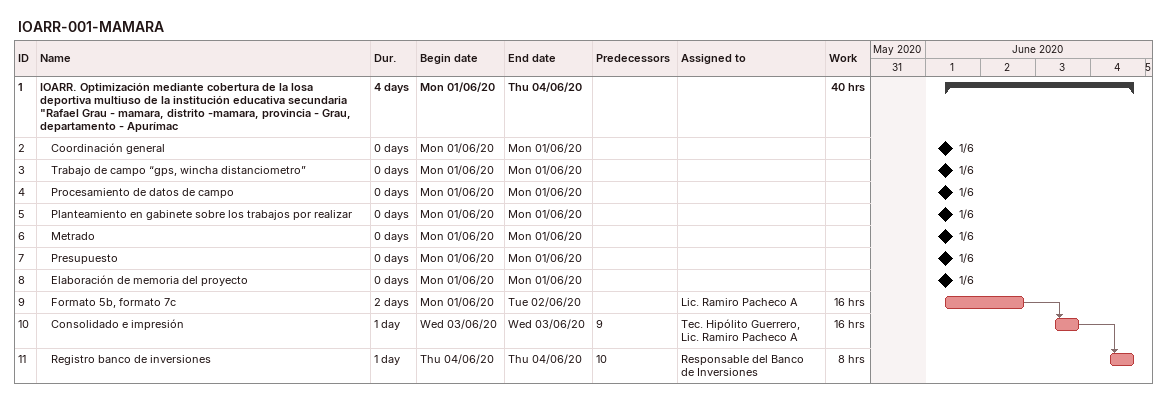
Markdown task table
IOARR-001-MAMARA

| ID | Level | Task | Duration | Start | Finish | Predecessors | Resources | Work (h) |
|---|---|---|---|---|---|---|---|---|
| 1 | 1 | **IOARR. Optimización mediante cobertura de la losa deportiva multiuso de la institución educativa secundaria "Rafael Grau - mamara, distrito -mamara, provincia - Grau, departamento - Apurímac** | 4d | 2020-06-01 | 2020-06-04 |  |  | 40 |
| 2 | 2 | Coordinación general | 0d | 2020-06-01 | 2020-06-01 |  |  |  |
| 3 | 2 | Trabajo de campo “gps, wincha distanciometro” | 0d | 2020-06-01 | 2020-06-01 |  |  |  |
| 4 | 2 | Procesamiento de datos de campo | 0d | 2020-06-01 | 2020-06-01 |  |  |  |
| 5 | 2 | Planteamiento en gabinete sobre los trabajos por realizar | 0d | 2020-06-01 | 2020-06-01 |  |  |  |
| 6 | 2 | Metrado | 0d | 2020-06-01 | 2020-06-01 |  |  |  |
| 7 | 2 | Presupuesto | 0d | 2020-06-01 | 2020-06-01 |  |  |  |
| 8 | 2 | Elaboración de memoria del proyecto | 0d | 2020-06-01 | 2020-06-01 |  |  |  |
| 9 | 2 | Formato 5b, formato 7c | 2d | 2020-06-01 | 2020-06-02 |  | Lic. Ramiro Pacheco A | 16 |
| 10 | 2 | Consolidado e impresión | 1d | 2020-06-03 | 2020-06-03 | 9 | Tec. Hipólito Guerrero, Lic. Ramiro Pacheco A | 16 |
| 11 | 2 | Registro banco de inversiones | 1d | 2020-06-04 | 2020-06-04 | 10 | Responsable del Banco de Inversiones | 8 |
